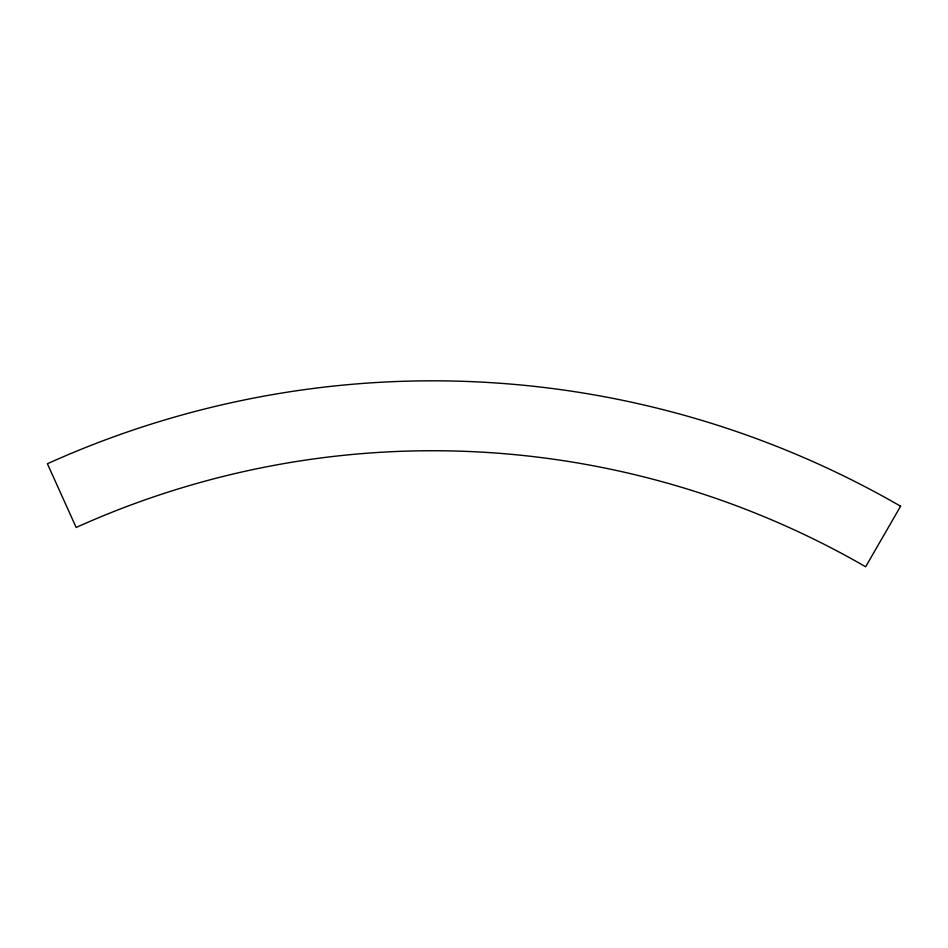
<?xml version="1.0" encoding="UTF-8"?>
<svg xmlns="http://www.w3.org/2000/svg" width="948" height="948" viewBox="0 0 948 948"><rect width="100%" height="100%" fill="white"/><g stroke="black" fill="none" stroke-linecap="round" stroke-linejoin="round"><path stroke-width="1.42" d="M900.6 506.232L865.643 566.774A866.116 866.116 0 0 0 76.172 527.467L47.4 463.75A936.02 936.02 0 0 1 900.6 506.232"/></g></svg>
